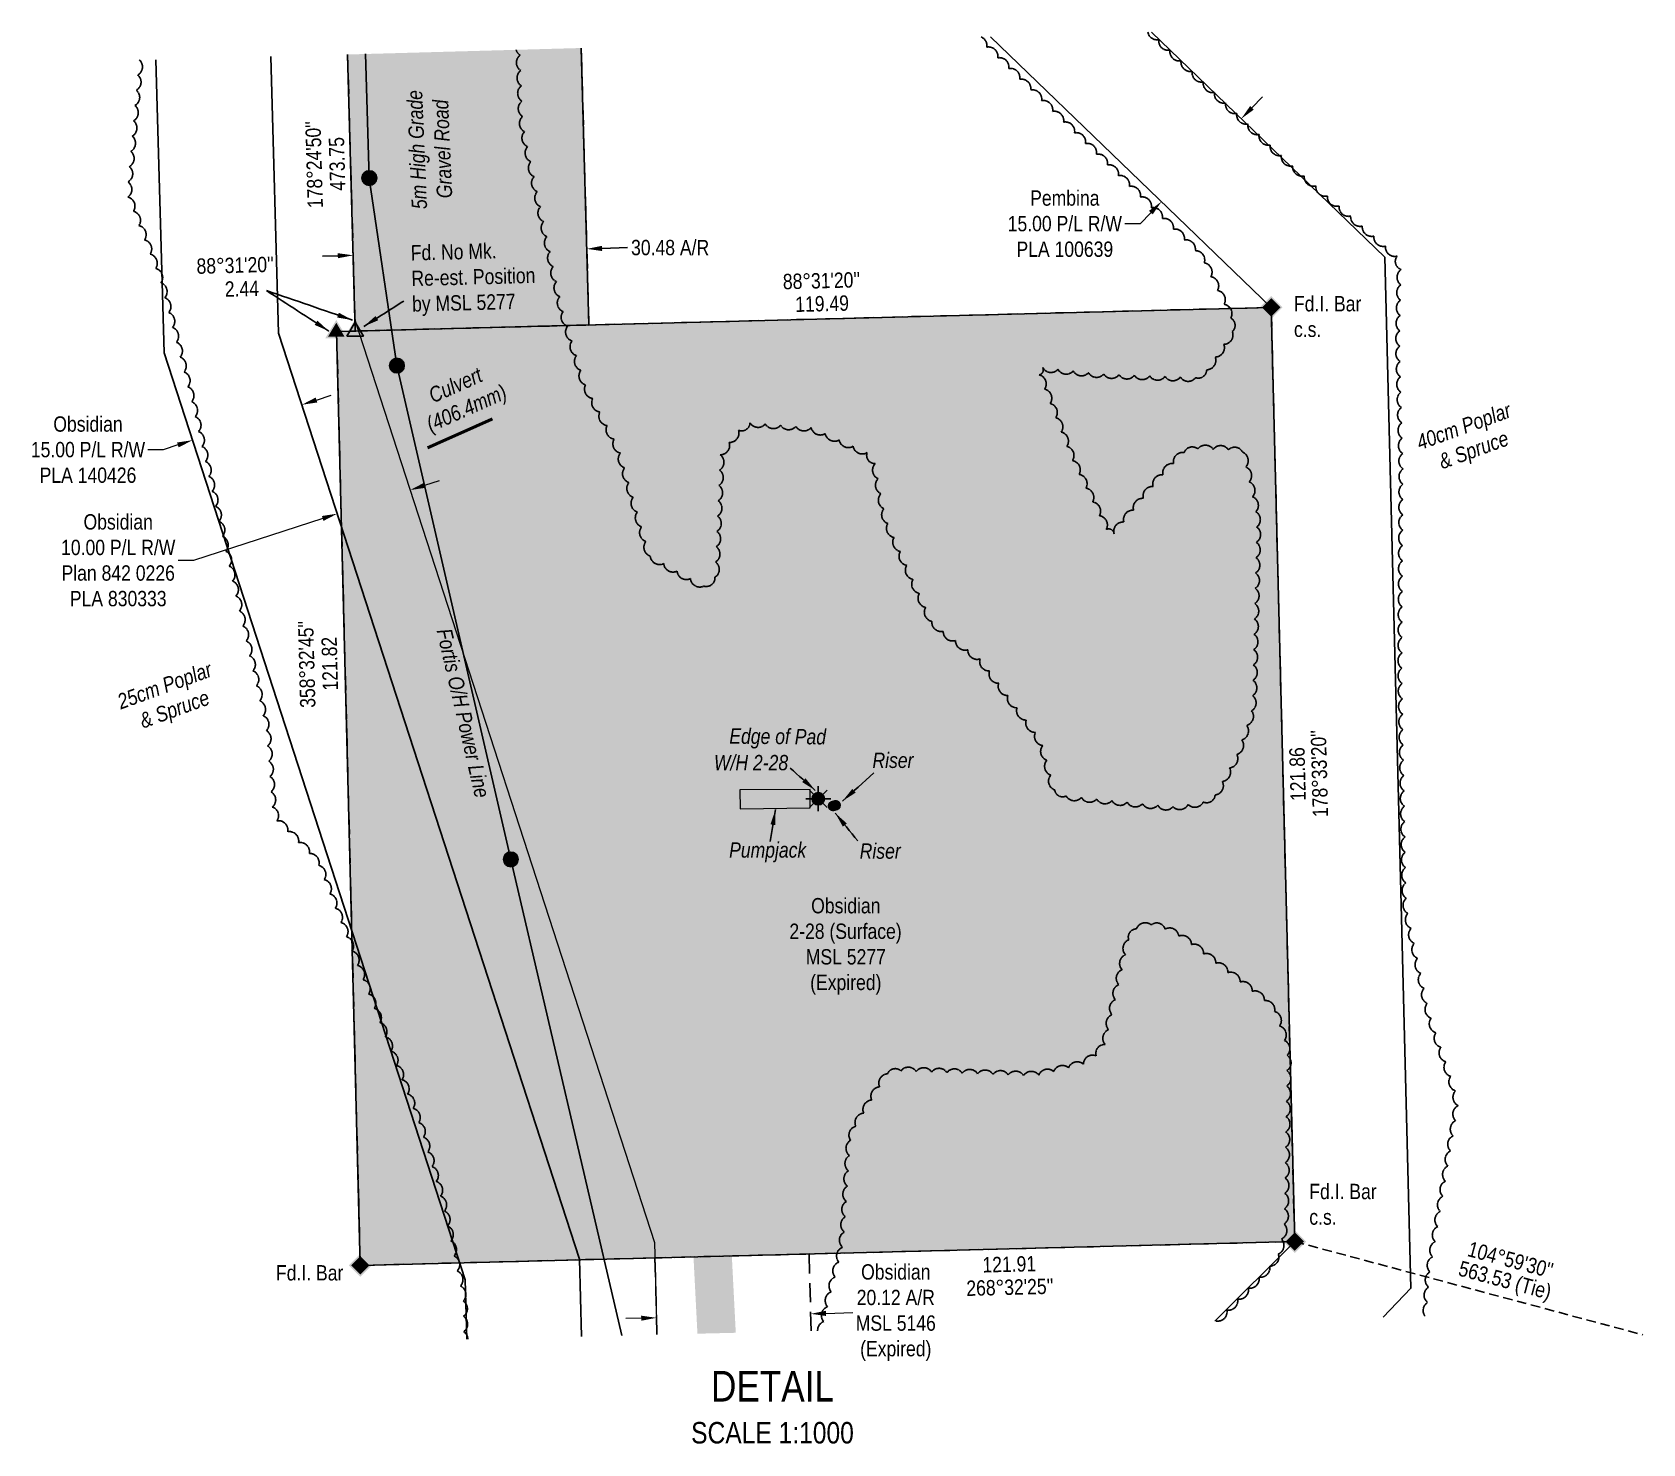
# Model space of a CAD drawing. Extents: x 627695 to 630270, y 5833772 to 5837149.
# Drawn here: x 627695 to 628745, y 5834507 to 5835427 of the extents above; entities that cross this region are included whole.
import ezdxf
from ezdxf.enums import TextEntityAlignment as Align

# ---------------------------------------------------------------- set-up
doc = ezdxf.new("R2010")
doc.units = 0
doc.header["$LTSCALE"] = 5
doc.header["$PDSIZE"] = 0.5
for name, pattern in [('0', [1, 1, 0]), ('foc-ACCESSROAD', [3.75, 2.5, -1.25]), ('foc-TIELINE', [1.875, 1.25, -0.625]), ('POWERLINE5', [7.8, 2.4, -0.6, 0.6, -0.6, 0.6, -0.6, 2.4])]:
    doc.linetypes.add(name, pattern=pattern)
doc.layers.get('Defpoints').update_dxf_attribs({"color": 9})
for name, color, linetype, lineweight in [('AS-GENERAL', 48, 'Continuous', 18), ('C-AR-T', 13, 'Continuous', 9), ('C-RW-T', 13, 'Continuous', 9), ('C-WS-T', 13, 'Continuous', 9), ('F-RW-T', 190, 'Continuous', 9), ('T-TEXT', 48, 'Continuous', 18)]:
    doc.layers.add(name, color=color, linetype=linetype, lineweight=lineweight)
for name, color, linetype in [('AS-POWER', 104, 'foc-POWER'), ('AS-POWER-EXISTING', 72, 'POWERLINE5'), ('AS-POWER-T', 104, 'Continuous'), ('AS-ROADS', 254, 'Continuous'), ('AS-SYMBOL', 7, 'Continuous'), ('C-AR', 13, 'foc-ACCESSROAD'), ('C-RW', 13, 'Continuous'), ('C-WS', 13, 'foc-ACCESSROAD'), ('C-WS-S', 8, 'Continuous'), ('DETAIL-T', 7, 'Continuous'), ('F-RW', 190, 'Continuous'), ('L-BD', 7, 'Continuous'), ('L-BD1', 253, 'Continuous'), ('L-MON', 1, 'Continuous'), ('L-TIE', 7, 'foc-TIELINE'), ('P-PROPOSED', 10, 'Continuous'), ('P-PROPOSED-H', 21, 'Continuous'), ('P-TXT', 4, 'Continuous'), ('T-BUSH', 110, '0')]:
    doc.layers.add(name, color=color, linetype=linetype)
doc.styles.add('175L', font='ARIALN.TTF', dxfattribs={"height": 20})
doc.styles.add('80CG', font='ARIALN.TTF', dxfattribs={"height": 10})
doc.styles.add('80L', font='ARIALN.TTF', dxfattribs={"height": 10})
doc.styles.add('foc-LtypeFont', font='ARIALN.TTF', dxfattribs={"height": 7.35})
doc.linetypes.add('foc-POWER', pattern='A,6,-1,["P",foc-LtypeFont,S=0.2,R=0,X=-0.625,Y=-0.75],-1.24,4', length=12.24)
doc.dimstyles.new('Compass 5 000', dxfattribs={"dimscale": 5, "dimtxt": 9, "dimasz": 2, "dimexe": 0.2, "dimexo": 0.0625, "dimgap": 0.5, "dimtad": 0, "dimtih": 1, "dimtoh": 1, "dimzin": 0, "dimdsep": 46, "dimtxsty": '80CG', "dimcen": 0.1, "dimse1": 1, "dimse2": 1, "dimclrd": 256, "dimclrt": 256, "dimaunit": 1, "dimadec": 4, "dimazin": 0, "dimtfac": 0.06, "dimtofl": 0, "dimtmove": 0, "dimatfit": 1, "dimfxl": 0.2, "dimtolj": 1, "dimtzin": 0, "dimlwd": -1, "dimarcsym": 0})

# ---------------------------------------------------------------- blocks, each defined once
blk = doc.blocks.new('POWERPOLE')
h = blk.add_hatch(color=255)
edge = h.paths.add_edge_path()
edge.add_arc((0, 0), 0.96, 0, 360)
at = {"linetype": 'Continuous'}
for p, q in [((0.68, -0.68), (-0.68, 0.68)), ((-0.68, -0.68), (0.68, 0.68))]:
    blk.add_line(p, q, dxfattribs=at)
blk.add_circle((0, 0), 0.96, dxfattribs=at)
blk = doc.blocks.new('RISER')
h = blk.add_hatch(color=255)
h.dxf.hatch_style = 1
edge = h.paths.add_edge_path()
edge.add_arc((0, 0), 0.7, 0, 360)
blk.add_hatch(color=13).paths.add_polyline_path([(0.58, -0.15), (-0.58, -0.15, 0.774597)])
at = {"color": 13}
blk.add_line((-0.58, -0.15), (0.58, -0.15), dxfattribs=at)
blk.add_circle((0, 0), 0.6, dxfattribs=at)
blk = doc.blocks.new('GAS')
h = blk.add_hatch(color=255)
h.dxf.hatch_style = 1
edge = h.paths.add_edge_path()
edge.add_arc((0, 0), 0.9, 0, 360)
for p, q in [((-0.81, 0), (-1.62, 0)), ((-0.57, 0.57), (-1.14, 1.14)), ((0, 0.81), (0, 1.62)), ((0.57, 0.57), (1.14, 1.14)), ((1.62, 0), (0.81, 0)), ((-0.57, -0.57), (-1.14, -1.14)), ((0, -0.81), (0, -1.62)), ((1.14, -1.14), (0.57, -0.57))]:
    blk.add_line(p, q)
blk.add_circle((0, 0), 0.8)
blk = doc.blocks.new('TRIA')
blk.add_hatch(color=255).paths.add_polyline_path([(-0.04, 1.52), (-1.47, -0.87), (1.39, -0.87)])
blk = doc.blocks.new('TRIAA')
blk.add_blockref('TRIA', (0, 0))
blk = doc.blocks.new('TRIB')
at = {"color": 1}
blk.add_lwpolyline([(-1.12, -0.67), (-0.04, 1.13), (1.04, -0.67)], close=True, dxfattribs=at)
blk = doc.blocks.new('TRIBB')
blk.add_blockref('TRIB', (0, 0))
blk = doc.blocks.new('TRICC')
for name in ['TRIAA', 'TRIBB']:
    blk.add_blockref(name, (0, 0))
blk = doc.blocks.new('plspike')
blk.add_blockref('TRICC', (0, 0))
blk = doc.blocks.new('SMONA')
blk.add_hatch(color=255).paths.add_polyline_path([(0, -1.49), (1.49, 0), (0, 1.49), (-1.49, 0)])
blk = doc.blocks.new('SMONAA')
blk.add_blockref('SMONA', (0, 0))
blk = doc.blocks.new('SMONB')
at = {"color": 1}
blk.add_solid([(0, 1.2), (1.2, 0), (-1.2, 0), (0, -1.2)], dxfattribs=at)
blk = doc.blocks.new('SMONBB')
blk.add_blockref('SMONB', (0, 0))
blk = doc.blocks.new('SMONCC')
for name in ['SMONAA', 'SMONBB']:
    blk.add_blockref(name, (0, 0))
blk = doc.blocks.new('FDIBAR')
blk.add_blockref('SMONCC', (0, 0))
blk = doc.blocks.new('*D88')
at = {"layer": 'Defpoints', "color": 0, "transparency": 16777216}
for p in [(627904, 5835285.7), (628056.4, 5835289.9), (628056.5, 5835285.5)]:
    blk.add_point(p, dxfattribs=at)
at = {"layer": 'P-TXT', "transparency": 16777216}
for p, q in [((628066.5, 5835285.8), (628083.1, 5835286.3)), ((627894.2, 5835281), (627884.2, 5835280.8))]:
    blk.add_line(p, q, dxfattribs=at)
for points in [[(628066.4, 5835287.5), (628066.5, 5835284.1), (628056.5, 5835285.5)], [(627894.1, 5835282.7), (627894.2, 5835279.4), (627904.2, 5835281.3)]]:
    blk.add_solid(points, dxfattribs=at)
at = {"layer": 'P-TXT', "transparency": 16777216, "insert": (628110.8, 5835286.3), "char_height": 10, "attachment_point": 5, "style": '80CG'}
blk.add_mtext('\\A1;30.48 A/R', dxfattribs=at)
blk = doc.blocks.new('STRIA')
blk.add_hatch(color=255).paths.add_polyline_path([(-0.04, 1.52), (-1.47, -0.87), (1.39, -0.87)])
blk = doc.blocks.new('STRIAA')
blk.add_blockref('STRIA', (0, 0))
blk = doc.blocks.new('STRIB')
at = {"color": 1}
blk.add_solid([(-1.12, -0.67), (-0.04, 1.13), (1.04, -0.67)], dxfattribs=at)
blk = doc.blocks.new('STRIBB')
blk.add_blockref('STRIB', (0, 0))
blk = doc.blocks.new('STRICC')
for name in ['STRIAA', 'STRIBB']:
    blk.add_blockref(name, (0, 0))
blk = doc.blocks.new('fdspike')
blk.add_blockref('STRICC', (0, 0))
blk = doc.blocks.new('*D89')
at = {"layer": 'Defpoints', "color": 0, "transparency": 16777216}
for p in [(628483.1, 5835370.3), (628511.9, 5835342.5), (628459.9, 5835288.5)]:
    blk.add_point(p, dxfattribs=at)
at = {"layer": 'F-RW-T', "transparency": 16777216}
for p, q in [((628490.1, 5835377.5), (628497, 5835384.7)), ((628424.2, 5835309.1), (628417.2, 5835301.9)), ((628417.2, 5835301.9), (628407.2, 5835301.9))]:
    blk.add_line(p, q, dxfattribs=at)
for points in [[(628488.9, 5835378.6), (628491.3, 5835376.3), (628483.1, 5835370.3)], [(628423, 5835310.3), (628425.4, 5835308), (628431.1, 5835316.3)]]:
    blk.add_solid(points, dxfattribs=at)
at = {"layer": 'F-RW-T', "transparency": 16777216, "insert": (628368.1, 5835301.9), "char_height": 10, "attachment_point": 5, "style": '80CG'}
blk.add_mtext('\\A1;Pembina\\P15.00 P/L R/W\\PPLA 100639', dxfattribs=at)
blk = doc.blocks.new('*D90')
at = {"layer": 'C-RW-T', "transparency": 16777216}
for p, q in [((627880.2, 5835187), (627889.8, 5835190.1)), ((627780.4, 5835154.6), (627770.4, 5835154.6)), ((627789.9, 5835157.7), (627780.4, 5835154.6))]:
    blk.add_line(p, q, dxfattribs=at)
for points in [[(627879.7, 5835188.6), (627880.8, 5835185.4), (627870.7, 5835183.9)], [(627789.4, 5835159.3), (627790.4, 5835156.1), (627799.4, 5835160.8)]]:
    blk.add_solid(points, dxfattribs=at)
at = {"layer": 'Defpoints', "color": 0, "transparency": 16777216}
for p in [(627873.5, 5835175.3), (627799.4, 5835160.8), (627802.2, 5835152.2)]:
    blk.add_point(p, dxfattribs=at)
at = {"layer": 'C-RW-T', "transparency": 16777216, "insert": (627731.3, 5835154.6), "char_height": 10, "attachment_point": 5, "style": '80CG'}
blk.add_mtext('\\A1;Obsidian\\P15.00 P/L R/W\\PPLA 140426', dxfattribs=at)
blk = doc.blocks.new('*D91')
at = {"layer": 'C-RW-T', "transparency": 16777216}
for p, q in [((627950.8, 5835131.4), (627960.4, 5835134.5)), ((627884.3, 5835109.8), (627800.1, 5835082.5)), ((627800.1, 5835082.5), (627790.1, 5835082.5))]:
    blk.add_line(p, q, dxfattribs=at)
for points in [[(627950.3, 5835133), (627951.4, 5835129.8), (627941.3, 5835128.3)], [(627883.8, 5835111.4), (627884.8, 5835108.2), (627893.8, 5835112.9)]]:
    blk.add_solid(points, dxfattribs=at)
at = {"layer": 'Defpoints', "color": 0, "transparency": 16777216}
for p in [(627893.8, 5835112.9), (628024.5, 5834872.1), (627977, 5834856.7)]:
    blk.add_point(p, dxfattribs=at)
at = {"layer": 'C-RW-T', "transparency": 16777216, "insert": (627751, 5835082.5), "char_height": 10, "attachment_point": 5, "style": '80CG'}
blk.add_mtext('\\A1;Obsidian\\P10.00 P/L R/W\\PPlan 842 0226\\PPLA 830333', dxfattribs=at)
blk = doc.blocks.new('*D104')
at = {"layer": 'C-AR-T', "transparency": 16777216}
for p, q in [((628212.4, 5834591.7), (628230, 5834592.2)), ((628091.9, 5834588.5), (628081.9, 5834588.3))]:
    blk.add_line(p, q, dxfattribs=at)
for points in [[(628212.4, 5834593.4), (628212.5, 5834590), (628202.4, 5834591.4)], [(628091.9, 5834590.2), (628092, 5834586.9), (628101.9, 5834588.8)]]:
    blk.add_solid(points, dxfattribs=at)
at = {"layer": 'Defpoints', "color": 0, "transparency": 16777216}
for p in [(628202.1, 5834603.8), (628101.6, 5834601.2), (628202.4, 5834591.4)]:
    blk.add_point(p, dxfattribs=at)
at = {"layer": 'C-AR-T', "transparency": 16777216, "insert": (628257.9, 5834592.2), "char_height": 10, "attachment_point": 5, "style": '80CG'}
blk.add_mtext('\\A1;Obsidian\\P20.12 A/R\\PMSL 5146\\P(Expired)', dxfattribs=at)

msp = doc.modelspace()

# ---------------------------------------------------------------- hatches: boundary and pattern name
at = {"layer": 'AS-ROADS'}
h = msp.add_hatch(color=256, dxfattribs=at)
h.dxf.hatch_style = 1
h.paths.add_polyline_path([(628128.599, 5834578.447), (628153.593, 5834579.044), (628146.869, 5834710.136), (628108.844, 5834918.288), (628062.932, 5835026.302), (628004.153, 5835136.064), (627970.468, 5835274.647), (627964.505, 5835413.97), (627939.52, 5835413.278), (627945.604, 5835271.128), (627980.62, 5835127.071), (628040.371, 5835015.493), (628084.758, 5834911.067), (628121.993, 5834707.239)])
h = msp.add_hatch(color=256, dxfattribs=at)
h.dxf.hatch_style = 1
h.paths.add_polyline_path([(628040.167, 5835068.812), (628088.451, 5835013.837), (628118.666, 5834992.667), (628149.006, 5834981.532), (628172.311, 5834977.627), (628198.506, 5834977.422), (628220.306, 5834971.802), (628236.656, 5834955.852), (628245.851, 5834932.952), (628246.761, 5834911.672), (628235.531, 5834894.542), (628198.006, 5834874.757), (628170.271, 5834866.897), (628146.641, 5834857.412), (628137.836, 5834838.562), (628137.001, 5834813.652), (628139.841, 5834793.777), (628138.653, 5834755.11), (628108.844, 5834918.288), (628062.932, 5835026.302)])
at = {"layer": 'P-PROPOSED-H', "linetype": 'ByBlock'}
h = msp.add_hatch(color=256, dxfattribs=at)
h.dxf.hatch_style = 1
h.paths.add_polyline_path([(628052.857, 5835416.418), (627900.568, 5835412.199), (627905.56, 5835231.967), (628057.857, 5835235.895)])
h = msp.add_hatch(color=256, dxfattribs=at)
h.dxf.hatch_style = 1
h.paths.add_polyline_path([(627908.826, 5834622.957), (627893.376, 5835231.652), (628502.626, 5835247.367), (628517.976, 5834638.477)])

# ---------------------------------------------------------------- linework, layer by layer
at = {"layer": 'AS-GENERAL', "const_width": 2.031, "flags": 128}
msp.add_lwpolyline([(627994.961, 5835174.672), (627952.651, 5835155.832)], dxfattribs=at)
at = {"layer": 'AS-GENERAL', "flags": 128}
msp.add_lwpolyline([(628202.136, 5834921.162), (628202.146, 5834933.047), (628156.201, 5834932.942), (628156.426, 5834920.522)], close=True, dxfattribs=at)
at = {"layer": 'AS-POWER', "flags": 128}
for points in [[(627914.706, 5835331.667), (627912.18, 5835412.521)], [(627914.706, 5835331.667), (627932.681, 5835209.427), (628006.931, 5834887.587), (628079.382, 5834577.271)]]:
    msp.add_lwpolyline(points, dxfattribs=at)
at = {"layer": 'C-AR', "flags": 128}
msp.add_lwpolyline([(628052.857, 5835416.418), (628057.857, 5835235.895), (627905.56, 5835231.967), (627900.568, 5835412.199)], dxfattribs=at)
at = {"layer": 'C-AR'}
msp.add_lwpolyline([(628202.74, 5834580.219), (628201.42, 5834630.412), (628100.887, 5834627.851), (628102.203, 5834577.816)], dxfattribs=at)
at = {"layer": 'C-RW', "flags": 128}
for points in [[(627775.633, 5835408.739), (627780.898, 5835217.798), (627977.123, 5834613.569), (627978.274, 5834574.855)], [(628053.039, 5834576.641), (628051.614, 5834626.928), (627855.546, 5835230.672), (627850.578, 5835410.815)]]:
    msp.add_lwpolyline(points, dxfattribs=at)
at = {"layer": 'C-RW-T', "flags": 128}
for points in [[(627900.542, 5835412.199), (627905.311, 5835239.255), (628100.624, 5834637.836), (628102.203, 5834577.816)], [(628053.039, 5834576.641), (628051.614, 5834626.928), (627855.546, 5835230.672), (627850.578, 5835410.815)]]:
    msp.add_lwpolyline(points, dxfattribs=at)
at = {"layer": 'C-WS'}
msp.add_lwpolyline([(627908.826, 5834622.957), (627893.376, 5835231.652), (628502.626, 5835247.367), (628517.976, 5834638.477)], close=True, dxfattribs=at)
at = {"layer": 'F-RW'}
for points in [[(628465.964, 5834586.509), (628517.976, 5834638.477), (628502.626, 5835247.367), (628319.586, 5835423.806)], [(628424.6, 5835426.715), (628576.802, 5835280.002), (628593.74, 5834608.09), (628575.676, 5834589.13)]]:
    msp.add_lwpolyline(points, dxfattribs=at)
at = {"layer": 'L-TIE'}
msp.add_line((628517.976, 5834638.477), (628744.871, 5834577.718), dxfattribs=at)
at = {"layer": 'P-PROPOSED', "linetype": 'ByBlock', "flags": 128}
msp.add_lwpolyline([(628052.857, 5835416.418), (628057.857, 5835235.895), (627905.56, 5835231.967), (627900.568, 5835412.199)], dxfattribs=at)
at = {"layer": 'P-PROPOSED', "linetype": 'ByBlock'}
msp.add_lwpolyline([(627908.826, 5834622.957), (627893.376, 5835231.652), (628502.626, 5835247.367), (628517.976, 5834638.477)], close=True, dxfattribs=at)
at = {"layer": 'T-BUSH', "flags": 128}
for points in [[(628010.423, 5835415.242, 0.18430129), (628013.006, 5835411.741, 0.52056705), (628013.407, 5835401.753, 0.52056705), (628013.809, 5835391.764, 0.52056705), (628014.21, 5835381.776, 0.52056705), (628014.611, 5835371.787, 0.52056705), (628015.815, 5835361.9, 0.52056705), (628017.906, 5835352.124, 0.52056705), (628019.996, 5835342.349, 0.52056705), (628022.087, 5835332.573, 0.52056705), (628024.178, 5835322.798, 0.52056705), (628026.269, 5835313.022, 0.52056705), (628028.36, 5835303.247, 0.52056705), (628030.451, 5835293.472, 0.52056705), (628032.542, 5835283.696, 0.52056705), (628034.633, 5835273.921, 0.52056705), (628036.724, 5835264.145, 0.52056705), (628038.814, 5835254.37, 0.52056705), (628041.053, 5835244.632, 0.52056705), (628043.942, 5835235.062, 0.52056705), (628046.831, 5835225.492, 0.52056705), (628049.721, 5835215.922, 0.52056705), (628052.61, 5835206.352, 0.52056705), (628055.663, 5835196.85, 0.52056705), (628060.341, 5835188.016, 0.52056705), (628065.019, 5835179.181, 0.52056705), (628069.697, 5835170.347, 0.52056705), (628074.375, 5835161.512, 0.52056705), (628078.346, 5835152.392, 0.52056705), (628081.124, 5835142.789, 0.52056705), (628083.903, 5835133.186, 0.52056705), (628086.681, 5835123.583, 0.52056705), (628089.46, 5835113.981, 0.52056705), (628092.238, 5835104.378, 0.52056705), (628095.016, 5835094.775, 0.52056705), (628097.869, 5835085.232, 0.52056705), (628106.593, 5835080.349, 0.52056705), (628115.316, 5835075.467, 0.52056705), (628124.039, 5835070.584, 0.52056705), (628132.762, 5835065.702, 0.52056705), (628140.008, 5835071.437, 0.52056705), (628140.444, 5835081.424, 0.52056705), (628140.88, 5835091.411, 0.52056705), (628141.315, 5835101.398, 0.52056705), (628141.751, 5835111.385, 0.52056705), (628142.186, 5835121.372, 0.52056705), (628142.622, 5835131.359, 0.52056705), (628143.058, 5835141.346, 0.52056705), (628143.493, 5835151.333, 0.52056705), (628149.261, 5835159.358, 0.52056705), (628155.404, 5835167.245, 0.52056705), (628162.87, 5835172.135, 0.52056705), (628172.836, 5835171.362, 0.52056705), (628182.803, 5835170.59, 0.52056705), (628192.77, 5835169.818, 0.52056705), (628202.736, 5835169.046, 0.52056705), (628211.883, 5835165.083, 0.52056705), (628220.985, 5835160.951, 0.52056705), (628230.088, 5835156.819, 0.52056705), (628239.191, 5835152.687, 0.52056705), (628244.49, 5835145.561, 0.52056705), (628246.37, 5835135.743, 0.52056705), (628248.25, 5835125.925, 0.52056705), (628250.129, 5835116.106, 0.52056705), (628252.646, 5835106.49, 0.52056705), (628256.766, 5835097.382, 0.52056705), (628260.886, 5835088.274, 0.52056705), (628265.006, 5835079.165, 0.52056705), (628269.125, 5835070.057, 0.52056705), (628273.245, 5835060.949, 0.52056705), (628277.365, 5835051.841, 0.52056705), (628281.485, 5835042.733, 0.52056705), (628288.84, 5835036.222, 0.52056705), (628296.843, 5835030.231, 0.52056705), (628304.845, 5835024.24, 0.52056705), (628312.847, 5835018.249, 0.52056705), (628318.988, 5835010.397, 0.52056705), (628324.976, 5835002.392, 0.52056705), (628330.964, 5834994.387, 0.52056705), (628336.952, 5834986.383, 0.52056705), (628342.94, 5834978.378, 0.52056705), (628348.928, 5834970.373, 0.52056705), (628353.76, 5834961.808, 0.52056705), (628356.339, 5834952.149, 0.52056705), (628358.918, 5834942.491, 0.52056705), (628361.498, 5834932.833, 0.52056705), (628368.983, 5834928.937, 0.52056705), (628378.929, 5834927.93, 0.52056705), (628388.874, 5834926.923, 0.52056705), (628398.82, 5834925.916, 0.52056705), (628408.766, 5834924.909, 0.52056705), (628418.712, 5834923.902, 0.52056705), (628428.657, 5834922.895, 0.52056705), (628438.603, 5834921.888, 0.52056705), (628448.474, 5834923.372, 0.52056705), (628458.34, 5834924.978, 0.52056705), (628466.087, 5834929.547, 0.52056705), (628470.792, 5834938.367, 0.52056705), (628475.497, 5834947.187, 0.52056705), (628480.202, 5834956.007, 0.52056705), (628483.453, 5834965.457, 0.52056705), (628486.667, 5834974.923, 0.52056705), (628489.881, 5834984.389, 0.52056705), (628490.553, 5834994.306, 0.52056705), (628490.797, 5835004.3, 0.52056705), (628491.04, 5835014.293, 0.52056705), (628491.284, 5835024.287, 0.52056705), (628491.528, 5835034.281, 0.52056705), (628491.771, 5835044.274, 0.52056705), (628492.015, 5835054.268, 0.52056705), (628492.259, 5835064.261, 0.52056705), (628492.503, 5835074.255, 0.52056705), (628492.746, 5835084.249, 0.52056705), (628492.99, 5835094.242, 0.52056705), (628493.234, 5835104.236, 0.52056705), (628492.689, 5835114.151, 0.52056705), (628490.481, 5835123.901, 0.52056705), (628488.273, 5835133.651, 0.52056705), (628486.066, 5835143.4, 0.52056705), (628483.858, 5835153.15, 0.52056705), (628474.777, 5835154.541, 0.52056705), (628464.784, 5835154.825, 0.52056705), (628454.791, 5835155.109, 0.52056705), (628445.884, 5835152.744, 0.52056705), (628438.962, 5835145.531, 0.52056705), (628432.04, 5835138.319, 0.52056705), (628425.653, 5835130.63, 0.52056705), (628419.295, 5835122.917, 0.52056705), (628412.936, 5835115.203, 0.52056705), (628406.577, 5835107.49, 0.52056705), (628400.219, 5835099.776, 0.52056705), (628395.091, 5835102.626, 0.52056705), (628390.676, 5835111.595, 0.52056705), (628386.26, 5835120.563, 0.52056705), (628381.845, 5835129.532, 0.52056705), (628377.43, 5835138.501, 0.52056705), (628373.031, 5835147.477, 0.52056705), (628369.414, 5835156.796, 0.52056705), (628365.797, 5835166.115, 0.52056705), (628362.18, 5835175.435, 0.52056705), (628358.563, 5835184.754, 0.52056705), (628354.946, 5835194.073, 0.52056705), (628351.329, 5835203.392, 0.52056705), (628353.705, 5835208.106, 0.52056705), (628363.641, 5835207.008, 0.52056705), (628373.577, 5835205.911, 0.52056705), (628383.513, 5835204.813, 0.52056705), (628393.461, 5835203.867, 0.52056705), (628403.45, 5835203.48, 0.52056705), (628413.439, 5835203.093, 0.52056705), (628423.428, 5835202.706, 0.52056705), (628433.417, 5835202.319, 0.52056705), (628443.406, 5835201.932, 0.52056705), (628453.395, 5835201.544, 0.52056705), (628460.572, 5835206.69, 0.52056705), (628466.147, 5835214.988, 0.52056705), (628471.722, 5835223.286, 0.52056705), (628477.297, 5835231.583, 0.52056705), (628476.278, 5835240.356, 0.52056705), (628471.949, 5835249.367, 0.52056705), (628467.621, 5835258.378, 0.52056705), (628463.293, 5835267.389, 0.52056705), (628458.964, 5835276.4, 0.52056705), (628453.147, 5835284.341, 0.52056705), (628445.993, 5835291.324, 0.52056705), (628438.839, 5835298.306, 0.52056705), (628431.685, 5835305.288, 0.52056705), (628424.531, 5835312.27, 0.52056705), (628417.377, 5835319.253, 0.52056705), (628410.223, 5835326.235, 0.52056705), (628403.069, 5835333.217, 0.52056705), (628395.915, 5835340.2, 0.52056705), (628388.761, 5835347.182, 0.52056705), (628381.607, 5835354.164, 0.52056705), (628374.453, 5835361.146, 0.52056705), (628367.299, 5835368.129, 0.52056705), (628360.145, 5835375.111, 0.52056705), (628352.991, 5835382.093, 0.52056705), (628345.837, 5835389.075, 0.52056705), (628338.683, 5835396.058, 0.52056705), (628331.529, 5835403.04, 0.52056705), (628324.375, 5835410.022, 0.52056705), (628317.221, 5835417.005, 0.34936827), (628313.512, 5835423.638, 0.34936827)], [(628602.977, 5834589.783, -0.45142318), (628604.579, 5834598.794, -0.52056705), (628605.218, 5834608.77, -0.52056705), (628606.147, 5834618.713, -0.52056705), (628607.819, 5834628.568, -0.52056705), (628609.491, 5834638.424, -0.52056705), (628611.162, 5834648.28, -0.52056705), (628612.834, 5834658.136, -0.52056705), (628614.506, 5834667.992, -0.52056705), (628616.178, 5834677.847, -0.52056705), (628617.85, 5834687.703, -0.52056705), (628619.522, 5834697.559, -0.52056705), (628621.194, 5834707.415, -0.52056705), (628622.866, 5834717.27, -0.52056705), (628624.538, 5834727.126, -0.52056705), (628622.856, 5834736.716, -0.52056705), (628619.654, 5834746.186, -0.52056705), (628616.452, 5834755.656, -0.52056705), (628613.249, 5834765.126, -0.52056705), (628610.047, 5834774.596, -0.52056705), (628606.845, 5834784.065, -0.52056705), (628604.388, 5834793.741, -0.52056705), (628602.276, 5834803.512, -0.52056705), (628600.164, 5834813.283, -0.52056705), (628598.051, 5834823.054, -0.52056705), (628595.939, 5834832.825, -0.52056705), (628593.827, 5834842.595, -0.52056705), (628591.715, 5834852.366, -0.52056705), (628590.624, 5834862.256, -0.52056705), (628590.435, 5834872.251, -0.52056705), (628590.247, 5834882.246, -0.52056705), (628590.058, 5834892.24, -0.52056705), (628589.87, 5834902.235, -0.52056705), (628589.681, 5834912.23, -0.52056705), (628589.492, 5834922.225, -0.52056705), (628589.304, 5834932.22, -0.52056705), (628589.115, 5834942.214, -0.52056705), (628588.926, 5834952.209, -0.52056705), (628588.738, 5834962.204, -0.52056705), (628588.549, 5834972.199, -0.52056705), (628588.361, 5834982.194, -0.52056705), (628588.172, 5834992.188, -0.52056705), (628587.983, 5835002.183, -0.52056705), (628587.86, 5835012.178, -0.52056705), (628587.917, 5835022.175, -0.52056705), (628587.973, 5835032.171, -0.52056705), (628588.029, 5835042.168, -0.52056705), (628588.085, 5835052.164, -0.52056705), (628588.141, 5835062.161, -0.52056705), (628588.198, 5835072.157, -0.52056705), (628588.254, 5835082.153, -0.52056705), (628588.31, 5835092.15, -0.52056705), (628588.366, 5835102.146, -0.52056705), (628588.423, 5835112.143, -0.52056705), (628588.479, 5835122.139, -0.52056705), (628588.535, 5835132.135, -0.52056705), (628588.591, 5835142.132, -0.52056705), (628588.337, 5835152.125, -0.52056705), (628588.058, 5835162.118, -0.52056705), (628587.779, 5835172.11, -0.52056705), (628587.5, 5835182.103, -0.52056705), (628587.222, 5835192.096, -0.52056705), (628586.943, 5835202.088, -0.52056705), (628586.664, 5835212.081, -0.52056705), (628586.385, 5835222.074, -0.52056705), (628586.507, 5835232.068, -0.52056705), (628586.726, 5835242.062, -0.52056705), (628586.945, 5835252.056, -0.52056705), (628587.164, 5835262.05, -0.52056705), (628587.383, 5835272.044, -0.52056705), (628584.712, 5835280.755, -0.52056705), (628577.148, 5835287.29, -0.52056705), (628569.584, 5835293.825, -0.52056705), (628562.019, 5835300.361, -0.52056705), (628554.455, 5835306.896, -0.52056705), (628546.89, 5835313.432, -0.52056705), (628539.326, 5835319.967, -0.52056705), (628531.762, 5835326.502, -0.52056705), (628524.197, 5835333.038, -0.52056705), (628516.633, 5835339.573, -0.52056705), (628509.272, 5835346.334, -0.52056705), (628501.998, 5835353.191, -0.52056705), (628494.725, 5835360.049, -0.52056705), (628487.451, 5835366.907, -0.52056705), (628480.178, 5835373.765, -0.52056705), (628472.904, 5835380.622, -0.52056705), (628465.631, 5835387.48, -0.52056705), (628458.368, 5835394.349, -0.52056705), (628451.129, 5835401.243, -0.52056705), (628443.89, 5835408.137, -0.52056705), (628436.652, 5835415.032, -0.52056705), (628429.413, 5835421.926, -0.41161899), (628422.237, 5835426.649)], [(627764.66, 5835408.79, -0.52056705), (627763.753, 5835398.834, -0.52056705), (627762.846, 5835388.879, -0.52056705), (627761.939, 5835378.924, -0.52056705), (627761.032, 5835368.968, -0.52056705), (627760.125, 5835359.013, -0.52056705), (627759.218, 5835349.057, -0.52056705), (627758.311, 5835339.102, -0.52056705), (627757.404, 5835329.147, -0.52056705), (627757.29, 5835319.304, -0.52056705), (627760.922, 5835309.99, -0.52056705), (627764.553, 5835300.676, -0.52056705), (627768.185, 5835291.363, -0.52056705), (627771.817, 5835282.049, -0.52056705), (627775.448, 5835272.736, -0.52056705), (627778.911, 5835263.367, -0.52056705), (627781.409, 5835253.688, -0.52056705), (627783.908, 5835244.009, -0.52056705), (627786.406, 5835234.33, -0.52056705), (627788.905, 5835224.65, -0.52056705), (627791.403, 5835214.971, -0.52056705), (627793.902, 5835205.292, -0.52056705), (627796.4, 5835195.612, -0.52056705), (627798.899, 5835185.933, -0.52056705), (627801.196, 5835176.205, -0.52056705), (627803.41, 5835166.457, -0.52056705), (627805.624, 5835156.708, -0.52056705), (627807.838, 5835146.96, -0.52056705), (627810.052, 5835137.212, -0.52056705), (627812.265, 5835127.463, -0.52056705), (627814.479, 5835117.715, -0.52056705), (627816.693, 5835107.967, -0.52056705), (627818.907, 5835098.218, -0.52056705), (627821.121, 5835088.47, -0.52056705), (627823.335, 5835078.722, -0.52056705), (627825.549, 5835068.973, -0.52056705), (627827.763, 5835059.225, -0.52056705), (627829.977, 5835049.477, -0.52056705), (627832.191, 5835039.728, -0.52056705), (627834.405, 5835029.98, -0.52056705), (627836.619, 5835020.231, -0.52056705), (627838.833, 5835010.483, -0.52056705), (627841.047, 5835000.735, -0.52056705), (627843.26, 5834990.986, -0.52056705), (627845.474, 5834981.238, -0.52056705), (627847.645, 5834971.483, -0.52056705), (627848.402, 5834961.515, -0.52056705), (627849.159, 5834951.548, -0.52056705), (627849.916, 5834941.58, -0.52056705), (627850.673, 5834931.612, -0.52056705), (627851.43, 5834921.644, -0.52056705), (627854.492, 5834912.729, -0.52056705), (627861.53, 5834905.629, -0.52056705), (627868.567, 5834898.529, -0.52056705), (627875.604, 5834891.429, -0.52056705), (627881.717, 5834883.729, -0.52056705), (627885.333, 5834874.409, -0.52056705), (627888.948, 5834865.089, -0.52056705), (627892.563, 5834855.77, -0.52056705), (627896.179, 5834846.45, -0.52056705), (627899.794, 5834837.13, -0.52056705), (627903.409, 5834827.81, -0.52056705), (627907.025, 5834818.49, -0.52056705), (627910.64, 5834809.17, -0.52056705), (627914.264, 5834799.853, -0.52056705), (627917.89, 5834790.538, -0.52056705), (627921.516, 5834781.222, -0.52056705), (627925.143, 5834771.906, -0.52056705), (627928.769, 5834762.591, -0.52056705), (627932.395, 5834753.275, -0.52056705), (627936.021, 5834743.959, -0.52056705), (627939.648, 5834734.644, -0.52056705), (627943.274, 5834725.328, -0.52056705), (627946.9, 5834716.012, -0.52056705), (627949.968, 5834706.507, -0.52056705), (627952.766, 5834696.91, -0.52056705), (627955.564, 5834687.313, -0.52056705), (627958.362, 5834677.716, -0.52056705), (627961.159, 5834668.119, -0.52056705), (627963.629, 5834658.439, -0.52056705), (627965.722, 5834648.664, -0.52056705), (627967.815, 5834638.889, -0.52056705), (627969.908, 5834629.114, -0.52056705), (627972.001, 5834619.339, -0.52056705), (627974.094, 5834609.564, -0.52056705), (627975.963, 5834599.763, -0.52056705), (627976.106, 5834589.768, -0.52056705), (627976.248, 5834579.772, -0.24215057), (627978.92, 5834574.87, -0.24215057)], [(628466.785, 5834586.528, 0.00698828), (628466.755, 5834586.696, 0.52056705), (628473.742, 5834593.846, 0.52056705), (628480.729, 5834600.995, 0.52056705), (628487.716, 5834608.145, 0.52056705), (628494.702, 5834615.295, 0.52056705), (628501.689, 5834622.444, 0.52056705), (628507.284, 5834630.329, 0.52056705), (628509.246, 5834640.131, 0.52056705), (628511.149, 5834649.939, 0.52056705), (628511.324, 5834659.934, 0.52056705), (628511.5, 5834669.929, 0.52056705), (628511.675, 5834679.924, 0.52056705), (628511.85, 5834689.919, 0.52056705), (628512.026, 5834699.915, 0.52056705), (628512.201, 5834709.91, 0.52056705), (628512.377, 5834719.905, 0.52056705), (628512.552, 5834729.9, 0.52056705), (628512.727, 5834739.895, 0.52056705), (628512.903, 5834749.89, 0.52056705), (628513.078, 5834759.885, 0.52056705), (628511.307, 5834769.574, 0.52056705), (628508.074, 5834779.033, 0.52056705), (628504.84, 5834788.492, 0.52056705), (628498.205, 5834795.511, 0.52056705), (628490.281, 5834801.606, 0.52056705), (628482.357, 5834807.7, 0.52056705), (628474.433, 5834813.795, 0.52056705), (628466.509, 5834819.889, 0.52056705), (628458.585, 5834825.984, 0.52056705), (628450.662, 5834832.079, 0.52056705), (628442.393, 5834837.631, 0.52056705), (628433.509, 5834842.214, 0.52056705), (628424.432, 5834844.935, 0.52056705), (628414.797, 5834842.272, 0.52056705), (628409.794, 5834835.196, 0.52056705), (628407.603, 5834825.442, 0.52056705), (628405.412, 5834815.689, 0.52056705), (628403.22, 5834805.935, 0.52056705), (628401.029, 5834796.182, 0.52056705), (628398.838, 5834786.429, 0.52056705), (628396.647, 5834776.675, 0.52056705), (628394.455, 5834766.922, 0.52056705), (628388.535, 5834759.608, 0.52056705), (628380.244, 5834754.187, 0.52056705), (628370.543, 5834751.774, 0.52056705), (628360.842, 5834749.362, 0.52056705), (628351.141, 5834746.949, 0.52056705), (628341.209, 5834746.768, 0.52056705), (628331.219, 5834747.14, 0.52056705), (628321.23, 5834747.511, 0.52056705), (628311.24, 5834747.883, 0.52056705), (628301.25, 5834748.255, 0.52056705), (628291.261, 5834748.627, 0.52056705), (628281.271, 5834748.999, 0.52056705), (628271.281, 5834749.371, 0.52056705), (628261.292, 5834749.742, 0.52056705), (628252.525, 5834747.848, 0.52056705), (628247.352, 5834739.294, 0.52056705), (628242.179, 5834730.74, 0.52056705), (628237.006, 5834722.186, 0.52056705), (628231.833, 5834713.632, 0.52056705), (628228.395, 5834704.529, 0.52056705), (628227.713, 5834694.556, 0.52056705), (628227.031, 5834684.583, 0.52056705), (628226.349, 5834674.609, 0.52056705), (628225.667, 5834664.636, 0.52056705), (628224.985, 5834654.663, 0.52056705), (628224.304, 5834644.689, 0.52056705), (628223.247, 5834634.776, 0.52056705), (628220.776, 5834625.09, 0.52056705), (628218.305, 5834615.403, 0.52056705), (628215.834, 5834605.717, 0.52056705), (628213.364, 5834596.031, 0.52056705), (628210.893, 5834586.344, 0.32629349), (628206.955, 5834580.319, 0.32629349)]]:
    msp.add_lwpolyline(points, format="xyb", dxfattribs=at)

# ---------------------------------------------------------------- block references
at = {"layer": 'AS-POWER-EXISTING', "xscale": 4.998287849999957, "yscale": 4.998287849999957, "zscale": 4.998287849999957}
for p in [(627914.706, 5835331.667), (627932.681, 5835209.427), (628006.931, 5834887.587)]:
    msp.add_blockref('POWERPOLE', p, dxfattribs=at)
at = {"layer": 'AS-SYMBOL', "xscale": 4.998287849999957, "yscale": 4.998287849999957, "zscale": 4.998287849999957}
for p in [(628217.096, 5834922.422), (628218.616, 5834922.852)]:
    msp.add_blockref('RISER', p, dxfattribs=at)
at = {"layer": 'C-WS-S', "xscale": 4.998287849999957, "yscale": 4.998287849999957, "zscale": 4.998287849999957}
msp.add_blockref('GAS', (628207.391, 5834927.107), dxfattribs=at)
at = {"layer": 'L-MON', "color": 6}
for name, p, xscale, yscale, zscale in [('FDIBAR', (628502.626, 5835247.367), 4.998287849999957, 4.998287849999957, 4.998287849999957), ('fdspike', (627893.376, 5835231.652), 4.998287849999968, 4.998287849999968, 4.998287849999968), ('FDIBAR', (628517.976, 5834638.477), 4.998287849999957, 4.998287849999957, 4.998287849999957), ('FDIBAR', (627908.826, 5834622.957), 4.998287849999957, 4.998287849999957, 4.998287849999957)]:
    msp.add_blockref(name, p, dxfattribs=dict(at, xscale=xscale, yscale=yscale, zscale=zscale))
at = {"layer": 'L-MON', "xscale": 4.998287849999957, "yscale": 4.998287849999957, "zscale": 4.998287849999957}
msp.add_blockref('plspike', (627905.651, 5835231.997), dxfattribs=at)

# ---------------------------------------------------------------- texts
at = {"layer": 'AS-GENERAL', "insert": (628148.931, 5834898.718), "char_height": 9.99658, "attachment_point": 1, "style": '175L'}
msp.add_mtext_dynamic_manual_height_columns('\\pi0.32615;{\\fArial Narrow|b0|i1|c0|p34;Pumpjack}', width=50.98976, gutter_width=99.966, heights=[0], dxfattribs=at)
at = {"layer": 'AS-POWER-T', "insert": (627968.15, 5835039.282), "char_height": 9.99658, "attachment_point": 1, "rotation": 282.991106, "style": '80CG'}
msp.add_mtext_dynamic_manual_height_columns('\\pi0.32615;{\\fArial Narrow|b0|i1|c0|p34;Fortis O/H Power Line}', width=112.46257, gutter_width=49.983, heights=[0], dxfattribs=at)
at = {"layer": 'C-WS-T', "insert": (628138.597, 5834955.66), "char_height": 10, "attachment_point": 1, "style": '80CG'}
msp.add_mtext_dynamic_manual_height_columns('\\pi0.76623;{\\fArial Narrow|b0|i1|c0|p34;W/H 2-28}', width=48.56521, gutter_width=50, heights=[0], dxfattribs=at)
at = {"layer": 'C-WS-T', "linetype": 'ByBlock', "insert": (628188.337, 5834862.413), "char_height": 9.99658, "attachment_point": 1, "style": '80CG'}
msp.add_mtext_dynamic_manual_height_columns('\\pi14.39023;Obsidian\\P\\pi0.21023;2-28 (Surface)\\P\\pi10.89552;MSL 5277\\P\\pi13.76629;(Expired)', width=72.59901, gutter_width=49.983, heights=[0], dxfattribs=at)
at = {"layer": 'DETAIL-T', "color": 3, "insert": (628177.527, 5834530.457), "char_height": 19.99315, "width": 116.93484, "attachment_point": 5, "style": '80CG'}
msp.add_mtext('DETAIL\\P{\\H0.7x;SCALE 1:1000}', dxfattribs=at)
at = {"layer": 'L-BD', "style": '80L'}
for s, p in [("104°59'30''", (628658.642, 5834626.681)), ('563.53 (Tie)', (628654.764, 5834612.196))]:
    msp.add_text(s, height=9.99658, rotation=345.0086, dxfattribs=at).set_placement(p, align=Align.MIDDLE)
at = {"layer": 'L-BD1', "style": '80L'}
for s, height, rotation, p in [("178°24'50''", 9.99658, 91.5866, (627878.701, 5835340.45)), ('473.75', 9.9966, 91.5866, (627893.69, 5835340.866)), ("88°31'20''", 9.9966, 1.4776, (627827.251, 5835274.855)), ('2.44', 9.9966, 1.4776, (627831.624, 5835259.616)), ("88°31'20''", 9.9966, 1.4776, (628209.467, 5835264.805)), ('119.49', 9.9966, 1.4776, (628209.853, 5835249.816)), ("358°32'45''", 9.99658, 91.454, (627873.882, 5835014.736)), ('121.82', 9.9966, 91.454, (627888.872, 5835015.116)), ("178°33'20''", 9.99658, 91.4441, (628534.035, 5834943.521)), ('121.86', 9.9966, 91.4441, (628519.795, 5834943.162)), ('121.91', 9.9966, 1.4595, (628331.874, 5834623.736)), ("268°32'25''", 9.99658, 1.4595, (628332.256, 5834608.746))]:
    msp.add_text(s, height=height, rotation=rotation, dxfattribs=at).set_placement(p, align=Align.MIDDLE)
at = {"layer": 'L-MON', "insert": (627941.572, 5835287.879), "char_height": 9.99658, "attachment_point": 1, "rotation": 1.47756, "style": '80CG'}
msp.add_mtext_dynamic_manual_height_columns('Fd. No Mk.\\PRe-est. Position\\Pby MSL 5277', width=80.13394, gutter_width=49.983, heights=[0], dxfattribs=at)
at = {"layer": 'L-MON', "char_height": 9.99658, "attachment_point": 1, "style": '80CG'}
for s, insert in [('Fd.I. Bar c.s.', (628517.478, 5835254.762)), ('Fd.I. Bar c.s.', (628527.473, 5834676.129)), ('\\pi1.06144;Fd.I. Bar', (627852.794, 5834623.123))]:
    msp.add_mtext_dynamic_manual_height_columns(s, width=44.17764, gutter_width=49.983, heights=[0], dxfattribs=dict(at, insert=insert))
at = {"layer": 'T-BUSH', "char_height": 9.99658, "attachment_point": 1, "rotation": 20, "style": '80CG'}
for s, insert in [('\\pi0.31251;{\\fArial Narrow|b0|i1|c0|p34;40cm Poplar \\P\\pi9.73289;& Spruce}', (628595.918, 5835163.53)), ('\\pi0.38752;{\\fArial Narrow|b0|i1|c0|p34;25cm Poplar \\P\\pi9.73289;& Spruce}', (627748.99, 5834994.54))]:
    msp.add_mtext_dynamic_manual_height_columns(s, width=65.38456, gutter_width=49.983, heights=[0], dxfattribs=dict(at, insert=insert))
at = {"layer": 'T-TEXT', "char_height": 9.99658, "attachment_point": 1, "style": '175L'}
for s, width, insert, rotation in [('\\pi0.44889;{\\fArial Narrow|b0|i1|c0|p34;5m High Grade \\P\\pi6.86552;Gravel Road}', 77.46773, (627942.446, 5835310.707), 92.450665), ('\\pi9.56241;{\\fArial Narrow|b0|i1|c0|p34;Culvert\\P\\pi0.53413;(406.4mm)}', 54.80156, (627943.458, 5835190.04), 24.002683), ('{\\fArial Narrow|b0|i1|c0|p34;Edge of Pad}', 63.70028, (628149.446, 5834972.982), 359.551617)]:
    msp.add_mtext_dynamic_manual_height_columns(s, width=width, gutter_width=99.966, heights=[0], dxfattribs=dict(at, insert=insert, rotation=rotation))
at = {"layer": 'T-TEXT', "char_height": 9.99658, "attachment_point": 1, "style": '80CG'}
for insert in [(628242.373, 5834957.171), (628234.066, 5834897.993)]:
    msp.add_mtext_dynamic_manual_height_columns('\\pi0.32615;{\\fArial Narrow|b0|i1|c0|p34;Riser}', width=27.81216, gutter_width=49.983, heights=[0], dxfattribs=dict(at, insert=insert))

# ---------------------------------------------------------------- dimensions: what is measured, and where the dimension line sits
at = {"layer": 'C-AR-T', "color": 6}
dim = msp.add_linear_dim(base=(628202.445, 5834591.425), p1=(628101.589, 5834601.161), p2=(628202.12, 5834603.806), angle=1.507226, text='Obsidian\\P20.12 A/R\\PMSL 5146\\P(Expired)', dimstyle='Compass 5 000', dxfattribs=at)
dim.commit()
dim.dimension.update_dxf_attribs({"geometry": '*D104', "text_midpoint": (628257.944, 5834592.151), "dimtype": 161})
at = {"layer": 'C-RW-T', "color": 6}
dim = msp.add_aligned_dim(p1=(627873.52, 5835175.326), p2=(627802.212, 5835152.168), distance=-9.027, text='Obsidian\\P15.00 P/L R/W\\PPLA 140426', dimstyle='Compass 5 000', dxfattribs=at)
dim.commit()
dim.dimension.update_dxf_attribs({"geometry": '*D90', "text_midpoint": (627731.316, 5835154.576)})
dim = msp.add_linear_dim(base=(627893.794, 5835112.898), p1=(628024.546, 5834872.1), p2=(627977.007, 5834856.662), angle=197.99135, text='Obsidian\\P10.00 P/L R/W\\PPlan 842 0226\\PPLA 830333', dimstyle='Compass 5 000', dxfattribs=at)
dim.commit()
dim.dimension.update_dxf_attribs({"geometry": '*D91', "text_midpoint": (627750.976, 5835082.458), "dimtype": 161})
at = {"layer": 'F-RW-T', "color": 6}
dim = msp.add_linear_dim(base=(628483.136, 5835370.29), p1=(628459.917, 5835288.536), p2=(628511.95, 5835342.515), angle=46.052044, text='Pembina\\P15.00 P/L R/W\\PPLA 100639', dimstyle='Compass 5 000', dxfattribs=at)
dim.commit()
dim.dimension.update_dxf_attribs({"geometry": '*D89', "text_midpoint": (628368.137, 5835301.912), "dimtype": 161})
at = {"layer": 'P-TXT'}
dim = msp.add_linear_dim(base=(628056.482, 5835285.535), p1=(627904.03, 5835285.709), p2=(628056.361, 5835289.929), angle=1.586644, text='30.48 A/R', dimstyle='Compass 5 000', dxfattribs=at)
dim.commit()
dim.dimension.update_dxf_attribs({"geometry": '*D88', "text_midpoint": (628110.793, 5835286.273), "dimtype": 161})

# ---------------------------------------------------------------- leaders
at = {"layer": 'AS-GENERAL', "path_type": 1}
msp.add_leader([(628179.493, 5834920.038), (628176.037, 5834899.313)], dimstyle='Compass 5 000', override={"dimgap": 0.5, "dimtad": 0}, dxfattribs=at)
at = {"layer": 'C-WS-T', "path_type": 1}
msp.add_leader([(628205.416, 5834932.587), (628189.113, 5834947.053)], dimstyle='Compass 5 000', override={"dimgap": 0.5, "dimtad": 0}, dxfattribs=at)
at = {"layer": 'L-BD1', "path_type": 1}
for points in [[(627888.322, 5835231.903), (627847.628, 5835258.345)], [(627903.774, 5835239.068), (627847.628, 5835258.345)]]:
    msp.add_leader(points, dimstyle='Compass 5 000', override={"dimgap": 0.5, "dimtad": 0}, dxfattribs=at)
at = {"layer": 'L-MON', "path_type": 1}
msp.add_leader([(627911.18, 5835234.995), (627937.184, 5835251.514)], dimstyle='Compass 5 000', override={"dimgap": 0.5, "dimtad": 0}, dxfattribs=at)
at = {"layer": 'T-TEXT', "path_type": 1}
for points in [[(628223.194, 5834925.634), (628243.528, 5834943.893)], [(628218.404, 5834917.743), (628233.08, 5834899.655)]]:
    msp.add_leader(points, dimstyle='Compass 5 000', override={"dimgap": 0.5, "dimtad": 0}, dxfattribs=at)

doc.saveas('drawing.dxf')
